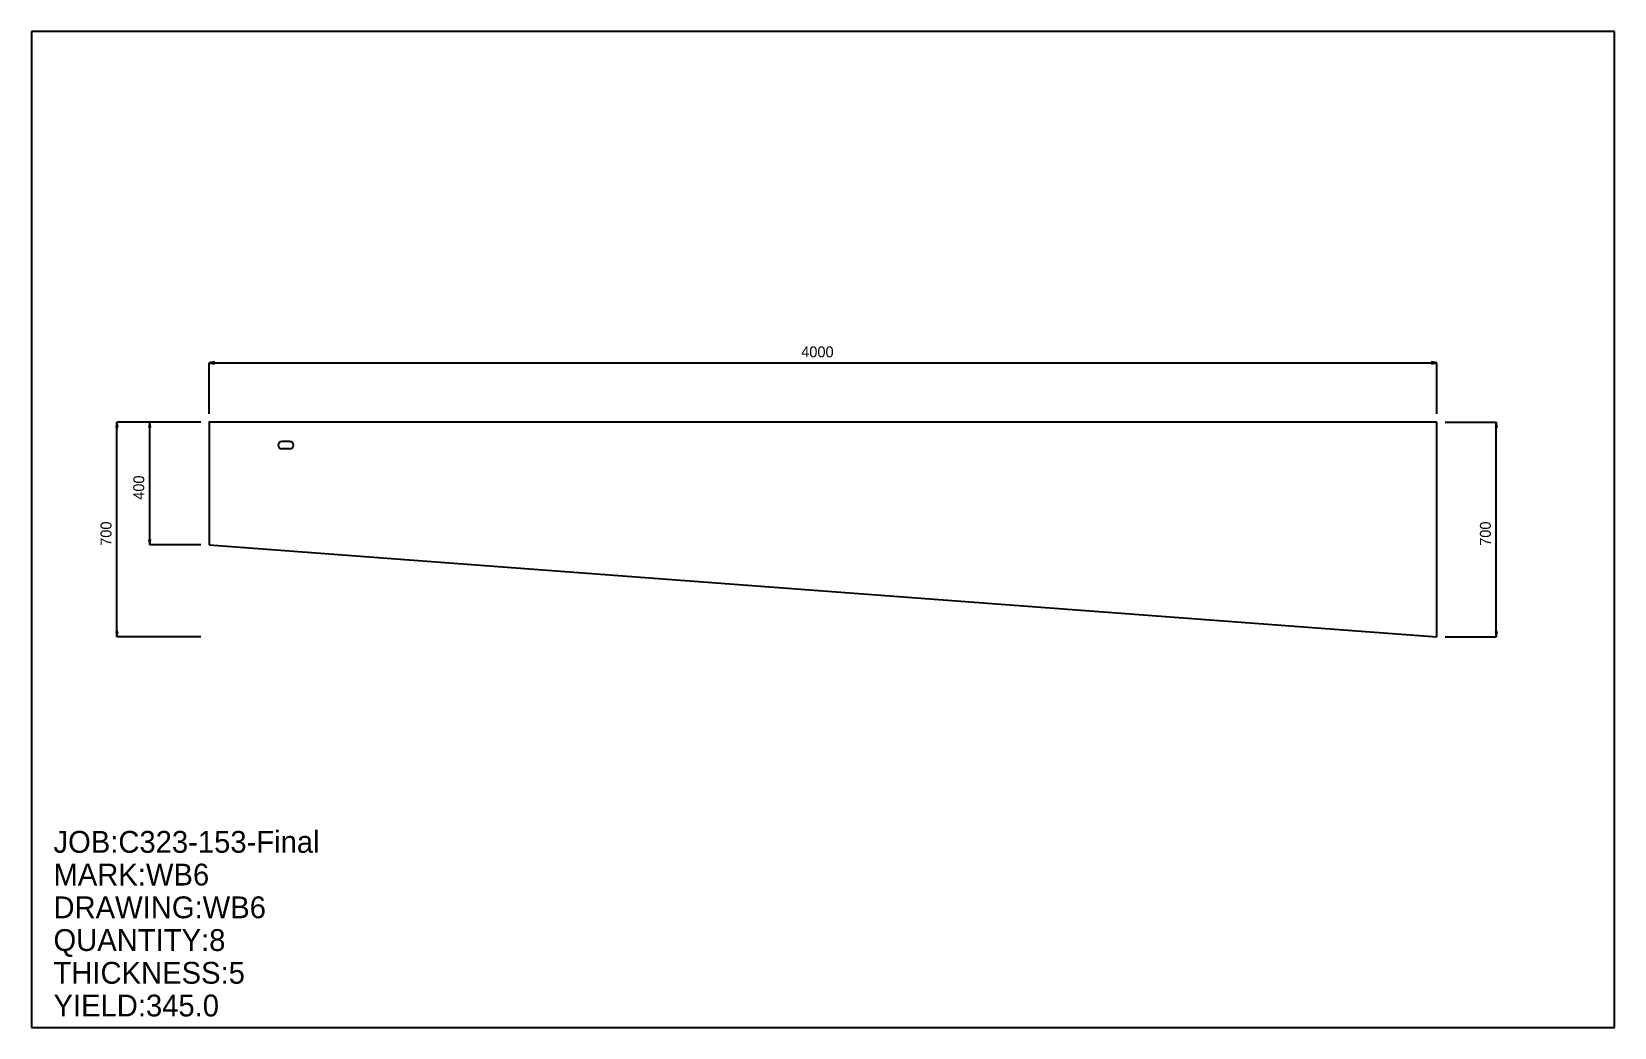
# Model space of a CAD drawing. Extents: x 0 to 5156, y 0 to 3244.
import ezdxf

# ---------------------------------------------------------------- set-up
doc = ezdxf.new("R2010")
doc.units = 0
doc.header["$LTSCALE"] = 0.125
for name, color, linetype in [('2', 7, 'CONTINUOUS'), ('3', 1, 'CONTINUOUS'), ('4', 1, 'CONTINUOUS'), ('5', 7, 'CONTINUOUS'), ('6', 4, 'CONTINUOUS')]:
    doc.layers.add(name, color=color, linetype=linetype)

# ---------------------------------------------------------------- blocks, each defined once
blk = doc.blocks.new('ARROW')
at = {"layer": '2', "linetype": 'CONTINUOUS'}
for p, q in [((0, 0), (-1, 0.166667)), ((-1, 0.166667), (-1, -0.166667)), ((-1, -0.166667), (0, 0))]:
    blk.add_line(p, q, dxfattribs=at)
blk = doc.blocks.new('PLATE')
at = {"layer": '3', "linetype": 'CONTINUOUS'}
for p, q in [((0, 0), (0, -400)), ((4000, 0), (0, 0)), ((4000, -700), (4000, 0)), ((0, -400), (4000, -700))]:
    blk.add_line(p, q, dxfattribs=at)
at = {"layer": '4', "linetype": 'CONTINUOUS'}
for p, q in [((263, -63), (237, -63)), ((263, -87), (237, -87))]:
    blk.add_line(p, q, dxfattribs=at)
for centre, start, end in [((237, -75), 90, -90), ((263, -75), -90, 90)]:
    blk.add_arc(centre, 12, start, end, dxfattribs=at)
at = {"layer": '5', "linetype": 'CONTINUOUS'}
for p, q in [((-0.1, 0), (0.1, 0)), ((0, -0.1), (0, 0.1))]:
    blk.add_line(p, q, dxfattribs=at)
blk.add_circle((0, 0), 0.1, dxfattribs=at)
at = {"layer": '6', "linetype": 'CONTINUOUS'}
for p, q in [((0, 26.7), (0, 193.3)), ((0, 193.3), (4000, 193.3)), ((4000, 26.7), (4000, 193.3)), ((-26.7, 0), (-300, 0)), ((-300, -700), (-300, 0)), ((-26.7, 0), (-193.3, 0)), ((-193.3, -400), (-193.3, 0)), ((4026.7, 0), (4193.3, 0)), ((4193.3, -700), (4193.3, 0)), ((-26.7, -400), (-193.3, -400)), ((-26.7, -700), (-300, -700)), ((4026.7, -700), (4193.3, -700))]:
    blk.add_line(p, q, dxfattribs=at)
at = {"layer": '6', "xscale": 17.777777, "yscale": 17.777777, "zscale": 17.777777}
for p, rotation in [((0, 193.3), 180), ((-300, 0), 90), ((-193.3, 0), 90), ((4193.3, 0), 90), ((-193.3, -400), 270), ((-300, -700), 270), ((4193.3, -700), 270)]:
    blk.add_blockref('ARROW', p, dxfattribs=dict(at, rotation=rotation))
blk.add_blockref('ARROW', (4000, 193.3), dxfattribs=at)
at = {"layer": '5'}
blk.add_text('ZERO', height=0.015, dxfattribs=at).set_placement((0, 0))
at = {"layer": '6'}
blk.add_text('4000', height=35.56, dxfattribs=at).set_placement((1928.9, 211.1))
for s, p in [('400', (-211.1, -253.3)), ('700', (-317.7, -403.3)), ('700', (4175.5, -403.3))]:
    blk.add_text(s, height=35.56, rotation=90, dxfattribs=at).set_placement(p)

msp = doc.modelspace()

# ---------------------------------------------------------------- linework, layer by layer
at = {"layer": '5', "linetype": 'CONTINUOUS'}
for p, q in [((5155.5562, 3244.4446), (0, 3244.4446)), ((0, 3244.4446), (0, 0)), ((5155.5562, 0), (5155.5562, 3244.4446)), ((0, 0), (5155.5562, 0))]:
    msp.add_line(p, q, dxfattribs=at)

# ---------------------------------------------------------------- block references
at = {"layer": '2'}
msp.add_blockref('PLATE', (577.77808, 1972.2224), dxfattribs=at)

# ---------------------------------------------------------------- texts
at = {"layer": '5'}
for s, p in [('JOB:C323-153-Final', (71.111107, 568.88885)), ('MARK:WB6', (71.111107, 462.2222)), ('DRAWING:WB6', (71.111107, 355.55554)), ('QUANTITY:8', (71.111107, 248.88887)), ('THICKNESS:5', (71.111107, 142.22221)), ('YIELD:345.0', (71.111107, 35.555553))]:
    msp.add_text(s, height=71.111, dxfattribs=at).set_placement(p)

doc.saveas('drawing.dxf')
